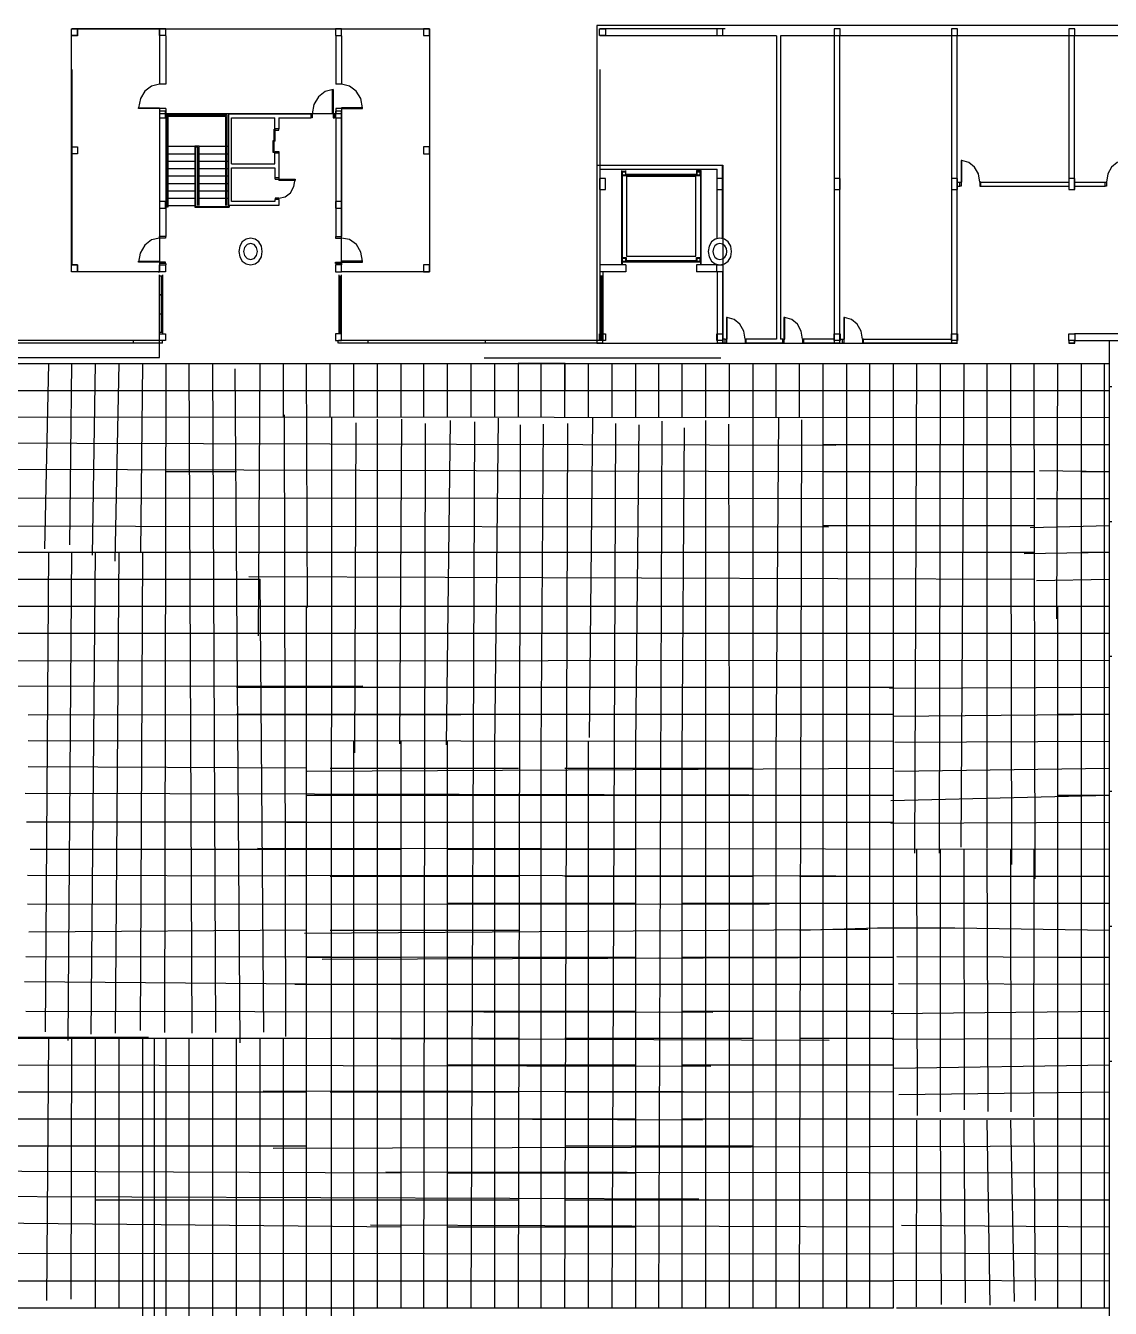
# Model space of a CAD drawing. Extents: x 0 to 5952, y 0 to 1070.
# Drawn here: x 239 to 391.8, y 701.1 to 881.8 of the extents above; entities that cross this region are included whole.
import ezdxf

# ---------------------------------------------------------------- set-up
doc = ezdxf.new("R2010")
doc.units = 0

msp = doc.modelspace()

# ---------------------------------------------------------------- linework, layer by layer
at = {"layer": 'ESTANDES', "color": 10}
msp.add_lwpolyline([(308.330377, 830.385567), (314.942147, 830.385567), (314.942147, 834.185005), (308.330377, 834.185005), (308.330377, 830.385567)], dxfattribs=at)
at = {"layer": 'ESTANDES', "color": 170}
msp.add_lwpolyline([(351.315722, 826.582107), (351.315722, 826.582107)], dxfattribs=at)
msp.add_lwpolyline([(351.315722, 826.582107), (351.315722, 826.582107)], dxfattribs=at)
at = {"layer": 'MALHA', "color": 9}
for points in [[(152.938588, 834.182042), (391.638409, 834.182042)], [(241.665171, 808.082702), (242.243285, 834.182042)], [(245.190528, 808.660816), (245.479585, 834.182042)], [(248.369784, 807.215558), (248.803382, 834.182042)], [(251.549039, 806.348387), (252.127153, 834.182042)], [(255.161867, 807.64913), (255.450924, 834.182042)], [(258.570305, 739.966153), (258.774722, 834.182042)], [(262.419802, 739.863971), (262.011022, 834.182042)], [(265.743573, 739.966153), (265.334793, 834.182042)], [(269.169553, 738.516661), (268.454173, 833.44793)], [(271.777971, 795.821211), (271.982361, 834.182042)], [(275.306132, 826.582107), (275.306132, 834.182042)], [(278.644641, 799.806837), (278.542459, 834.182042)], [(281.86623, 826.582107), (281.86623, 834.182042)], [(285.190001, 826.582107), (285.190001, 834.182042)], [(288.513772, 826.582107), (288.513772, 834.182042)], [(291.837569, 826.582107), (291.837569, 834.182042)], [(295.073869, 826.582107), (295.073869, 834.182042)], [(298.39764, 826.582107), (298.39764, 834.182042)], [(301.721437, 826.582107), (301.721437, 834.182042)], [(305.045209, 826.582107), (305.045209, 834.182042)], [(308.36898, 826.582107), (308.36898, 834.182042)], [(311.605306, 826.582107), (311.605306, 834.182042)], [(314.929077, 826.582107), (314.929077, 834.182042)], [(318.252874, 826.582107), (318.252874, 834.182042)], [(321.576645, 826.582107), (321.576645, 834.182042)], [(324.900416, 826.582107), (324.900416, 834.182042)], [(328.136743, 826.582107), (328.136743, 834.182042)], [(331.460514, 826.582107), (331.460514, 834.182042)], [(334.784285, 826.582107), (334.784285, 834.182042)], [(338.108056, 826.582107), (338.108056, 834.182042)], [(341.431853, 826.582107), (341.431853, 834.182042)], [(344.668153, 826.582107), (344.668153, 834.182042)], [(347.991924, 826.582107), (347.991924, 834.182042)], [(351.315722, 701.203526), (351.315722, 834.182042)], [(354.639493, 701.203526), (354.639493, 834.182042)], [(357.875819, 701.203526), (357.875819, 834.182042)], [(361.19959, 701.203526), (361.19959, 834.182042)], [(364.234304, 765.221552), (364.523361, 834.182042)], [(367.702617, 765.221552), (367.847132, 834.182042)], [(370.737331, 766.088723), (371.17093, 834.182042)], [(374.407229, 765.944181), (374.407229, 834.182042)], [(377.875542, 763.631753), (377.731, 834.182042)], [(381.199313, 761.608407), (381.054798, 834.182042)], [(384.234054, 798.212698), (384.378569, 834.182042)], [(387.70234, 701.203526), (387.70234, 834.182042)], [(390.938666, 701.203526), (390.938666, 834.182042)], [(152.938588, 830.382101), (391.638409, 830.382101)], [(156.862462, 826.726622), (391.638409, 826.582107)], [(275.612731, 739.417725), (275.408341, 826.972155)], [(281.86623, 389.646881), (282.07062, 826.665583)], [(285.334542, 779.342876), (285.496599, 825.848022)], [(288.513772, 701.203526), (288.513772, 826.358984)], [(291.693027, 780.643619), (291.939751, 826.358984)], [(295.073869, 701.203526), (295.278259, 825.74584)], [(298.253125, 780.499104), (298.806421, 826.15462)], [(301.721437, 701.203526), (302.2324, 825.95023)], [(305.045209, 779.92099), (305.556198, 826.461166)], [(308.36898, 701.203526), (308.675578, 825.541423)], [(311.605306, 779.631933), (311.911878, 825.643631)], [(314.929077, 701.203526), (315.337858, 825.74584)], [(318.39739, 781.51079), (318.866045, 826.461166)], [(321.576645, 701.203526), (322.087608, 825.74584)], [(324.900416, 780.354562), (325.411406, 825.541423)], [(328.136743, 701.203526), (328.647705, 826.052412)], [(334.784285, 701.203526), (334.784285, 826.15462)], [(338.108056, 780.210047), (338.005874, 825.643631)], [(341.431853, 701.203526), (341.431853, 826.461166)], [(344.668153, 778.620247), (345.076934, 826.461166)], [(347.991924, 701.203526), (348.298523, 826.256802)], [(331.460514, 779.198361), (331.767086, 825.132642)], [(157.027982, 823.215791), (353.072262, 822.680011)], [(245.479585, 822.782219), (245.479585, 822.782219)], [(288.513772, 822.782219), (288.513772, 822.782219)], [(308.36898, 822.782219), (308.36898, 822.782219)], [(328.136743, 822.782219), (328.136743, 822.782219)], [(341.431853, 822.782219), (341.431853, 822.782219)], [(341.431853, 822.782219), (341.431853, 822.782219)], [(351.315722, 822.782219), (391.638409, 822.782219)], [(155.00461, 819.560365), (351.539321, 818.982252)], [(245.479585, 818.982252), (245.479585, 818.982252)], [(245.479585, 818.982252), (245.479585, 818.982252)], [(258.774722, 818.982252), (268.658564, 818.982252)], [(288.513772, 818.982252), (288.513772, 818.982252)], [(288.513772, 818.982252), (288.513772, 818.982252)], [(308.36898, 818.982252), (308.36898, 818.982252)], [(308.36898, 818.982252), (308.36898, 818.982252)], [(328.136743, 818.982252), (328.136743, 818.982252)], [(328.136743, 818.982252), (328.136743, 818.982252)], [(341.431853, 818.982252), (341.431853, 818.982252)], [(341.431853, 818.982252), (341.431853, 818.982252)], [(341.431853, 818.982252), (341.431853, 818.982252)], [(341.431853, 818.982252), (341.431853, 818.982252)], [(351.315722, 818.982252), (381.054798, 818.982252)], [(351.315722, 818.982252), (381.054798, 818.982252)], [(381.776766, 819.126767), (391.638409, 818.982252)], [(387.70234, 818.982252), (391.638409, 818.982252)], [(154.550036, 815.336853), (381.054798, 815.192338)], [(381.343167, 815.192338), (391.638409, 815.192338)], [(156.738928, 811.392371), (352.05031, 811.18798)], [(351.315722, 811.392371), (381.054798, 811.392371)], [(380.476023, 811.103314), (391.638409, 811.392371)], [(152.938588, 807.592403), (268.658564, 807.592403)], [(152.938588, 807.592403), (268.658564, 807.592403)], [(241.732296, 740.068361), (242.243285, 807.592403)], [(244.968622, 738.841992), (245.479585, 807.592403)], [(248.190185, 739.761762), (248.803382, 807.592403)], [(251.616164, 739.863971), (252.127153, 807.592403)], [(255.144352, 740.272751), (255.450924, 807.592403)], [(268.945954, 807.592403), (381.054798, 807.592403)], [(351.315722, 807.592403), (381.054798, 807.592403)], [(379.608852, 807.447888), (391.638409, 807.592403)], [(387.70234, 807.592403), (391.638409, 807.592403)], [(152.938588, 803.792462), (271.982361, 803.792462)], [(270.376686, 804.201243), (381.054798, 803.792462)], [(272.493324, 740.049602), (271.982361, 803.792462)], [(381.343167, 803.647947), (391.638409, 803.792462)], [(152.938588, 799.992495), (391.638409, 799.992495)], [(278.542459, 777.897618), (278.542459, 799.992495)], [(384.378569, 701.203526), (384.378569, 799.992495)], [(152.938588, 796.192501), (391.638409, 796.192501)], [(152.938588, 796.192501), (391.638409, 796.192501)], [(154.294054, 792.248044), (391.638409, 792.39256)], [(196.140295, 788.737081), (286.440526, 788.796956)], [(268.658564, 788.592566), (361.19959, 788.592566)], [(360.676218, 788.44805), (391.638409, 788.592566)], [(239.3284, 784.690416), (361.19959, 784.792651)], [(268.658564, 784.792651), (361.19959, 784.792651)], [(271.982361, 784.792651), (271.982361, 784.792651)], [(278.542459, 389.646881), (278.542459, 784.792651)], [(361.109791, 784.503594), (391.638409, 784.792651)], [(384.378569, 784.792651), (391.638409, 784.792651)], [(239.29927, 781.094866), (361.19959, 780.992657)], [(285.190001, 389.646881), (285.190001, 780.992657)], [(291.837569, 701.203526), (291.837569, 780.992657)], [(298.39764, 701.203526), (298.39764, 780.992657)], [(305.045209, 701.203526), (305.045209, 780.992657)], [(311.605306, 701.203526), (311.605306, 780.992657)], [(318.252874, 701.203526), (318.252874, 780.992657)], [(324.900416, 701.203526), (324.900416, 780.992657)], [(331.460514, 701.203526), (331.460514, 780.992657)], [(338.108056, 701.203526), (338.108056, 780.992657)], [(344.668153, 701.203526), (344.668153, 780.992657)], [(361.398848, 780.848142), (391.638409, 780.992657)], [(278.542459, 777.192716), (239.29927, 777.397106)], [(278.619161, 776.759144), (361.19959, 777.192716)], [(281.86623, 777.192716), (308.36898, 777.192716)], [(308.36898, 777.192716), (308.36898, 777.192716)], [(311.605306, 777.192716), (311.605306, 777.192716)], [(311.605306, 777.192716), (311.605306, 777.192716)], [(314.929077, 777.192716), (341.431853, 777.192716)], [(341.431853, 777.192716), (341.431853, 777.192716)], [(344.668153, 777.192716), (344.668153, 777.192716)], [(344.668153, 777.192716), (344.668153, 777.192716)], [(361.398848, 776.759144), (391.638409, 777.192716)], [(238.890489, 773.699321), (361.19959, 773.392722)], [(278.542459, 773.392722), (361.19959, 773.392722)], [(360.820734, 772.670093), (391.638409, 773.392722)], [(384.378569, 773.392722), (391.638409, 773.392722)], [(278.542459, 769.592781), (239.09488, 769.592781)], [(275.728618, 769.592781), (361.19959, 769.592781)], [(281.86623, 769.592781), (308.36898, 769.592781)], [(308.36898, 769.592781), (308.36898, 769.592781)], [(311.605306, 769.592781), (311.605306, 769.592781)], [(311.605306, 769.592781), (311.605306, 769.592781)], [(314.929077, 769.592781), (341.431853, 769.592781)], [(341.431853, 769.592781), (341.431853, 769.592781)], [(344.668153, 769.592781), (344.668153, 769.592781)], [(344.668153, 769.592781), (344.668153, 769.592781)], [(360.820734, 769.448266), (391.638409, 769.592781)], [(271.626497, 765.937355), (391.638409, 765.79284)], [(239.605869, 765.79284), (291.837569, 765.79284)], [(291.837569, 765.79284), (291.837569, 765.79284)], [(295.073869, 765.79284), (295.073869, 765.79284)], [(295.073869, 765.79284), (295.073869, 765.79284)], [(298.39764, 765.79284), (324.900416, 765.79284)], [(324.900416, 765.79284), (324.900416, 765.79284)], [(328.136743, 765.79284), (328.136743, 765.79284)], [(328.136743, 765.79284), (328.136743, 765.79284)], [(364.595619, 728.299603), (364.523361, 765.79284)], [(367.847132, 728.805433), (367.847132, 765.79284)], [(371.243187, 729.09449), (371.17093, 765.79284)], [(374.551745, 728.877691), (374.407229, 765.79284)], [(377.803285, 728.805433), (377.731, 765.79284)], [(380.982514, 728.082804), (381.054798, 765.79284)], [(278.542459, 761.992899), (239.197088, 762.095107)], [(276.017675, 762.137414), (391.638409, 761.992899)], [(278.542459, 761.992899), (278.542459, 761.992899)], [(281.86623, 761.992899), (308.36898, 761.992899)], [(281.86623, 761.992899), (308.36898, 761.992899)], [(308.36898, 761.992899), (308.36898, 761.992899)], [(308.36898, 761.992899), (308.36898, 761.992899)], [(311.605306, 761.992899), (311.605306, 761.992899)], [(311.605306, 761.992899), (311.605306, 761.992899)], [(311.605306, 761.992899), (311.605306, 761.992899)], [(311.605306, 761.992899), (311.605306, 761.992899)], [(314.929077, 761.992899), (341.431853, 761.992899)], [(314.929077, 761.992899), (341.431853, 761.992899)], [(341.431853, 761.992899), (341.431853, 761.992899)], [(341.431853, 761.992899), (341.431853, 761.992899)], [(344.668153, 761.992899), (344.668153, 761.992899)], [(344.668153, 761.992899), (344.668153, 761.992899)], [(344.668153, 761.992899), (344.668153, 761.992899)], [(344.668153, 761.992899), (344.668153, 761.992899)], [(347.991924, 761.992899), (391.638409, 761.992899)], [(239.197088, 758.090723), (343.722613, 758.048416)], [(291.837569, 758.192931), (291.837569, 758.192931)], [(295.073869, 758.192931), (295.073869, 758.192931)], [(295.073869, 758.192931), (295.073869, 758.192931)], [(298.39764, 758.192931), (324.900416, 758.192931)], [(324.900416, 758.192931), (324.900416, 758.192931)], [(328.136743, 758.192931), (328.136743, 758.192931)], [(328.136743, 758.192931), (328.136743, 758.192931)], [(331.460514, 758.192931), (391.638409, 758.192931)], [(278.542459, 754.392937), (239.401478, 754.086339)], [(278.219323, 753.959365), (357.61883, 754.537453)], [(281.86623, 754.392937), (308.36898, 754.392937)], [(308.36898, 754.392937), (308.36898, 754.392937)], [(311.605306, 754.392937), (311.605306, 754.392937)], [(311.605306, 754.392937), (311.605306, 754.392937)], [(341.431853, 754.392937), (341.431853, 754.392937)], [(344.668153, 754.392937), (344.668153, 754.392937)], [(344.668153, 754.392937), (344.668153, 754.392937)], [(347.991924, 754.392937), (358.9686, 754.718163), (369.882622, 754.730069), (391.638409, 754.392832)], [(238.992698, 750.695178), (324.900416, 750.59297)], [(278.542459, 750.59297), (291.837569, 750.59297)], [(280.731671, 750.303913), (361.19959, 750.59297)], [(291.837569, 750.59297), (291.837569, 750.59297)], [(291.837569, 750.59297), (291.837569, 750.59297)], [(295.073869, 750.59297), (295.073869, 750.59297)], [(295.073869, 750.59297), (295.073869, 750.59297)], [(295.073869, 750.59297), (295.073869, 750.59297)], [(298.39764, 750.59297), (324.900416, 750.59297)], [(324.900416, 750.59297), (324.900416, 750.59297)], [(324.900416, 750.59297), (324.900416, 750.59297)], [(328.136743, 750.59297), (328.136743, 750.59297)], [(328.136743, 750.59297), (328.136743, 750.59297)], [(328.136743, 750.59297), (328.136743, 750.59297)], [(328.136743, 750.59297), (328.136743, 750.59297)], [(331.460514, 750.59297), (361.19959, 750.59297)], [(361.687904, 750.665228), (391.638409, 750.59297)], [(384.378569, 750.59297), (391.638409, 750.59297)], [(278.542459, 746.793002), (238.788307, 747.099601)], [(276.884846, 746.793002), (361.19959, 746.793002)], [(281.86623, 746.793002), (308.36898, 746.793002)], [(308.36898, 746.793002), (308.36898, 746.793002)], [(311.605306, 746.793002), (311.605306, 746.793002)], [(311.605306, 746.793002), (311.605306, 746.793002)], [(314.929077, 746.793002), (341.431853, 746.793002)], [(341.431853, 746.793002), (341.431853, 746.793002)], [(344.668153, 746.793002), (344.668153, 746.793002)], [(344.668153, 746.793002), (344.668153, 746.793002)], [(361.904677, 746.86526), (391.638409, 746.793002)], [(238.992698, 742.993035), (335.77364, 742.84852)], [(291.837569, 742.993035), (291.837569, 742.993035)], [(295.073869, 742.993035), (295.073869, 742.993035)], [(295.073869, 742.993035), (295.073869, 742.993035)], [(298.39764, 742.993035), (324.900416, 742.993035)], [(324.900416, 742.993035), (324.900416, 742.993035)], [(328.136743, 742.993035), (328.136743, 742.993035)], [(328.136743, 742.993035), (328.136743, 742.993035)], [(331.460514, 742.993035), (361.19959, 742.993035)], [(360.892991, 742.631747), (391.638409, 742.993035)], [(176.117572, 739.19312), (278.542459, 739.19312)], [(176.117572, 739.19312), (278.542459, 739.19312)], [(229.746397, 739.332661), (256.249171, 739.332661)], [(241.936686, 702.235585), (242.243285, 739.19312)], [(245.377403, 702.439975), (245.479585, 739.19312)], [(248.803382, 701.203526), (248.803382, 739.19312)], [(252.127153, 701.203526), (252.127153, 739.19312)], [(255.450924, 391.164852), (255.450924, 739.19312)], [(257.112823, 389.646881), (257.112823, 739.19312)], [(258.774722, 389.646881), (258.774722, 739.19312)], [(262.011022, 389.646881), (262.011022, 739.19312)], [(265.334793, 389.646881), (265.334793, 739.19312)], [(268.658564, 389.646881), (268.658564, 739.19312)], [(271.982361, 389.646881), (271.982361, 739.19312)], [(275.306132, 389.646881), (275.306132, 739.19312)], [(278.108542, 739.19312), (352.160562, 738.904063)], [(281.86623, 739.19312), (308.36898, 739.19312)], [(311.605306, 739.19312), (311.605306, 739.19312)], [(311.605306, 739.19312), (311.605306, 739.19312)], [(314.929077, 739.19312), (341.431853, 739.19312)], [(314.929077, 739.19312), (341.431853, 739.19312)], [(344.668153, 739.19312), (344.668153, 739.19312)], [(344.668153, 739.19312), (344.668153, 739.19312)], [(347.991924, 739.19312), (361.19959, 739.19312)], [(347.991924, 739.19312), (361.19959, 739.19312)], [(361.037533, 739.048605), (391.638409, 739.19312)], [(384.378569, 739.19312), (391.638409, 739.19312)], [(154.149526, 735.547696), (335.484583, 735.258665)], [(291.837569, 735.403181), (291.837569, 735.403181)], [(295.073869, 735.403181), (295.073869, 735.403181)], [(295.073869, 735.403181), (295.073869, 735.403181)], [(298.39764, 735.403181), (324.900416, 735.403181)], [(324.900416, 735.403181), (324.900416, 735.403181)], [(328.136743, 735.403181), (328.136743, 735.403181)], [(328.136743, 735.403181), (328.136743, 735.403181)], [(331.460514, 735.403181), (361.19959, 735.403181)], [(361.254306, 734.969608), (391.638409, 735.403181)], [(152.938588, 731.603213), (278.542459, 731.603213)], [(272.40453, 731.747728), (361.19959, 731.603213)], [(281.86623, 731.603213), (308.36898, 731.603213)], [(311.605306, 731.603213), (311.605306, 731.603213)], [(314.929077, 731.603213), (341.431853, 731.603213)], [(344.668153, 731.603213), (344.668153, 731.603213)], [(361.976935, 731.241899), (391.638409, 731.603213)], [(152.938588, 727.803246), (324.900416, 727.803246)], [(152.938588, 727.803246), (291.837569, 727.803246)], [(295.073869, 727.803246), (295.073869, 727.803246)], [(298.39764, 727.803246), (334.294647, 727.65873)], [(328.136743, 727.803246), (328.136743, 727.803246)], [(328.136743, 727.803246), (328.136743, 727.803246)], [(331.460514, 727.803246), (391.638409, 727.803246)], [(331.460514, 727.803246), (391.638409, 727.803246)], [(364.47227, 701.352089), (364.523361, 727.652433)], [(368.000431, 701.658688), (367.847132, 727.652433)], [(371.37532, 701.914169), (371.17093, 727.652433)], [(374.81601, 701.607597), (374.407229, 727.652433)], [(378.24199, 702.11856), (377.731, 727.652433)], [(381.208071, 702.220768), (381.054798, 727.652433)], [(152.938588, 724.003278), (278.542459, 724.003278)], [(273.849788, 723.714221), (391.638409, 724.003278)], [(311.605306, 724.003278), (311.605306, 724.003278)], [(314.929077, 724.003278), (341.431853, 724.003278)], [(344.668153, 724.003278), (344.668153, 724.003278)], [(227.648855, 720.509962), (291.837569, 720.203363)], [(289.69233, 720.347879), (391.638409, 720.203363)], [(295.073869, 720.203363), (295.073869, 720.203363)], [(298.39764, 720.203363), (324.900416, 720.203363)], [(328.136743, 720.203363), (328.136743, 720.203363)], [(227.240072, 716.914359), (333.805672, 716.547885)], [(248.803382, 716.40337), (308.36898, 716.40337)], [(311.605306, 716.40337), (311.605306, 716.40337)], [(311.605306, 716.40337), (311.605306, 716.40337)], [(314.929077, 716.40337), (341.431853, 716.40337)], [(314.929077, 716.40337), (391.638409, 716.40337)], [(344.668153, 716.40337), (344.668153, 716.40337)], [(347.991924, 716.40337), (391.638409, 716.40337)], [(228.977398, 713.2166), (291.837569, 712.603428)], [(287.524416, 712.892485), (361.19959, 712.603428)], [(295.073869, 712.603428), (295.073869, 712.603428)], [(298.39764, 712.603428), (324.900416, 712.603428)], [(328.136743, 712.603428), (328.136743, 712.603428)], [(362.355394, 712.85891), (391.638409, 712.603428)], [(229.181791, 708.905643), (361.19959, 708.803434)], [(361.129052, 708.956734), (391.638409, 708.803434)], [(152.938588, 705.003493), (361.19959, 705.003493)], [(248.803382, 705.003493), (291.837569, 705.003493)], [(295.073869, 705.003493), (295.073869, 705.003493)], [(298.39764, 705.003493), (324.900416, 705.003493)], [(328.136743, 705.003493), (328.136743, 705.003493)], [(331.460514, 705.003493), (361.19959, 705.003493)], [(361.282325, 705.105702), (391.638409, 705.003493)], [(152.938588, 701.203526), (361.19959, 701.203526)], [(255.450924, 701.203526), (285.190001, 701.203526)], [(361.640015, 701.203526), (391.638409, 701.203526)]]:
    msp.add_lwpolyline(points, dxfattribs=at)
at = {"layer": 'PAVILHÃ\x83O', "color": 7}
for points in [[(486.335072, 846.647367), (486.335072, 881.754648), (319.42159, 881.754648), (319.42159, 862.111265), (337.174131, 862.111265), (337.174131, 837.03467), (370.232824, 837.03467)], [(385.935719, 837.03467), (386.762197, 837.03467), (386.762197, 837.414559), (469.40901, 837.414559), (469.40901, 846.647367), (486.335072, 846.647367), (486.335072, 881.754648), (319.42159, 881.754648), (319.42159, 837.034644), (336.347653, 837.034644)], [(246.262618, 881.298665), (246.262618, 880.348812), (245.436167, 880.348812), (245.436167, 881.298665), (246.262618, 881.298665)], [(295.024233, 847.103323), (283.453675, 847.103297), (283.453675, 869.33028), (257.833177, 869.33028), (257.833177, 847.103323), (246.262618, 847.103323), (246.262618, 848.05315), (245.436167, 848.05315), (245.436167, 880.348812), (246.262618, 880.348812), (246.262618, 881.298665), (295.024233, 881.298665), (295.024233, 880.348812), (295.850711, 880.348812), (295.850711, 848.05315), (295.024233, 848.05315), (295.024233, 847.103323)], [(258.687251, 881.299591), (245.479585, 881.299591)], [(246.266799, 881.299591), (246.266799, 880.344553)], [(257.812566, 881.299591), (257.812566, 873.508654)], [(257.812566, 881.299591), (258.687251, 881.299591)], [(258.659655, 881.298665), (258.659655, 880.348812), (257.833177, 880.348812), (257.833177, 881.298665), (258.659655, 881.298665)], [(258.687251, 880.344553), (258.687251, 873.508654)], [(282.627223, 881.298665), (282.627223, 880.348812), (283.453675, 880.348812), (283.453675, 881.298665), (282.627223, 881.298665)], [(282.653443, 881.299591), (295.861083, 881.299591)], [(282.653443, 880.344553), (282.653443, 873.508654)], [(283.440657, 880.344553), (283.440657, 873.508654)], [(295.024233, 881.298665), (295.024233, 880.348812), (295.850711, 880.348812), (295.850711, 881.298665), (295.024233, 881.298665)], [(295.861083, 881.299591), (295.861083, 879.972655)], [(320.644758, 881.298665), (320.644758, 880.348812), (319.81828, 880.348812), (319.81828, 881.298665), (320.644758, 881.298665)], [(337.495784, 881.299591), (319.827276, 881.299591)], [(344.755624, 880.344553), (319.827276, 880.344553)], [(336.347653, 881.298665), (336.347653, 880.348812), (337.174131, 880.348812), (337.174131, 881.298665), (336.347653, 881.298665)], [(344.755624, 880.344553), (344.755624, 837.600031)], [(452.865905, 880.344553), (345.280425, 880.344553)], [(345.280425, 880.344553), (345.280425, 837.600031)], [(352.876999, 881.298665), (352.876999, 880.348812), (353.703477, 880.348812), (353.703477, 881.298665), (352.876999, 881.298665)], [(352.890123, 837.037078), (352.890123, 880.344553)], [(353.677337, 837.037078), (353.677337, 880.344553)], [(369.406373, 881.298665), (369.406373, 880.348812), (370.232824, 880.348812), (370.232824, 881.298665), (369.406373, 881.298665)], [(369.42156, 837.037078), (369.42156, 880.344553)], [(370.208773, 837.037078), (370.208773, 880.344553)], [(385.935719, 881.298665), (385.935719, 880.348812), (386.762197, 880.348812), (386.762197, 881.298665), (385.935719, 881.298665)], [(385.952997, 858.690815), (385.952997, 880.344553)], [(386.74021, 858.690815), (386.74021, 880.344553)], [(295.861083, 876.544611), (295.861083, 847.099963)], [(245.479585, 875.599627), (245.479585, 848.054949)], [(319.827276, 875.599627), (319.827276, 848.054949)], [(257.833177, 873.509712), (256.698883, 873.252458), (255.764111, 872.548244), (255.120037, 871.498352), (254.857888, 870.204144)], [(258.687251, 873.508654), (257.812566, 873.508654)], [(282.296627, 872.749803), (281.138521, 872.481093), (280.192795, 871.748251), (279.555176, 870.661317), (279.321338, 869.33028)], [(282.164415, 869.33028), (282.164415, 872.749803), (282.296627, 872.749803)], [(282.296627, 872.749803), (282.296627, 868.760368)], [(283.440657, 873.508654), (282.653443, 873.508654)], [(286.42899, 870.204144), (286.166841, 871.498352), (285.522767, 872.548244), (284.587995, 873.252458), (283.453675, 873.509712)], [(257.833177, 870.090162), (254.857888, 870.090162), (254.857888, 870.204144), (257.833177, 870.204144), (257.833177, 870.090162)], [(257.812566, 870.090718), (257.812566, 852.045893)], [(258.687251, 870.090718), (257.812566, 870.090718)], [(257.833177, 869.710194), (257.833177, 868.760368), (258.659655, 868.760368), (258.659655, 869.710194), (257.833177, 869.710194)], [(258.687251, 870.090718), (258.687251, 863.727285)], [(267.33758, 856.412041), (267.33758, 869.140283), (258.82494, 869.140283), (258.82494, 856.298032)], [(267.172269, 856.412041), (267.172269, 868.950312), (258.990251, 868.950312), (258.990251, 856.18405)], [(267.521492, 869.326681), (279.15473, 869.326681)], [(267.521492, 869.326681), (267.521492, 856.40884)], [(279.15473, 869.326681), (279.15473, 868.763728)], [(279.156053, 869.33028), (279.321338, 869.33028), (279.321338, 868.760368), (279.156053, 868.760368)], [(282.461938, 869.33028), (282.164415, 869.33028)], [(282.478501, 869.326681), (282.478501, 868.763728)], [(282.653443, 869.326681), (282.478501, 869.326681)], [(282.627223, 869.710194), (282.627223, 868.760368), (283.453675, 868.760368), (283.453675, 869.710194), (282.627223, 869.710194)], [(282.653443, 870.090718), (282.653443, 869.326681)], [(283.440657, 870.090718), (282.653443, 870.090718)], [(283.440657, 870.090718), (283.440657, 852.045893)], [(283.453675, 870.090162), (286.42899, 870.090162), (286.42899, 870.204144), (283.453675, 870.204144), (283.453675, 870.090162)], [(267.958821, 868.763728), (274.081589, 868.763728)], [(267.958821, 862.299807), (267.958821, 868.763728)], [(273.819176, 868.763728), (274.081589, 868.763728)], [(273.982371, 863.878018), (273.982371, 867.183559), (274.114609, 867.183559)], [(274.081589, 867.235735), (274.081589, 868.763728)], [(274.60639, 867.235735), (274.081589, 867.235735)], [(274.081589, 867.235735), (274.081589, 865.47647)], [(274.114609, 867.050606), (274.610491, 867.050606), (274.610491, 867.240577)], [(274.60639, 868.763728), (274.60639, 867.235735)], [(274.60639, 868.763728), (279.15473, 868.763728)], [(282.296627, 868.760368), (282.461938, 868.760368)], [(282.653443, 868.763728), (282.478501, 868.763728)], [(282.653443, 868.763728), (282.653443, 852.045893)], [(273.982371, 863.878018), (273.850132, 863.878018), (273.850132, 865.58778), (273.982371, 865.58778)], [(274.114609, 865.473824), (273.982371, 865.473824)], [(246.262618, 864.675921), (246.262618, 863.726041), (245.436167, 863.726041), (245.436167, 864.675921), (246.262618, 864.675921)], [(258.687251, 864.772785), (258.862166, 864.772785)], [(258.687251, 863.727285), (258.687251, 852.045893)], [(258.687251, 863.727285), (258.862166, 863.727285)], [(258.949638, 864.772785), (262.798235, 864.772785)], [(258.949638, 863.727285), (262.798235, 863.727285)], [(262.798235, 864.772785), (262.798235, 856.187675)], [(263.410507, 864.772785), (262.798235, 864.772785)], [(262.885707, 864.652161), (262.885707, 856.298244)], [(263.235565, 864.652161), (262.885707, 864.652161)], [(263.235565, 856.40884), (263.235565, 864.652161)], [(263.410507, 856.40884), (263.410507, 864.772785)], [(263.410507, 864.772785), (267.171634, 864.772785)], [(263.410507, 863.727285), (267.171634, 863.727285)], [(267.34655, 864.772785), (267.521492, 864.772785)], [(267.34655, 863.727285), (267.521492, 863.727285)], [(274.60639, 863.817746), (274.081589, 863.817746)], [(274.081589, 862.299807), (274.081589, 863.817746)], [(274.114609, 863.821027), (274.114609, 864.010997), (274.610491, 864.010997), (274.610491, 863.821027)], [(274.60639, 863.817746), (274.60639, 860.118346)], [(295.024233, 864.675921), (295.024233, 863.726041), (295.850711, 863.726041), (295.850711, 864.675921), (295.024233, 864.675921)], [(258.687251, 862.681812), (258.862166, 862.681812)], [(258.687251, 861.636312), (258.862166, 861.636312)], [(258.949638, 862.681812), (262.798235, 862.681812)], [(258.949638, 861.636312), (262.798235, 861.636312)], [(263.410507, 862.681812), (267.171634, 862.681812)], [(263.410507, 861.636312), (267.171634, 861.636312)], [(267.34655, 862.681812), (267.521492, 862.681812)], [(267.34655, 861.636312), (267.521492, 861.636312)], [(267.958821, 862.299807), (274.081589, 862.299807)], [(267.958821, 856.981847), (267.958821, 861.726773)], [(267.958821, 861.726773), (274.081589, 861.726773)], [(274.081589, 861.726773), (274.081589, 860.118346)], [(319.827276, 862.108804), (337.145926, 862.108804)], [(319.827276, 861.545825), (336.358712, 861.545825)], [(336.358712, 851.794592), (336.358712, 861.545825)], [(337.145926, 851.794592), (337.145926, 862.108804)], [(370.563421, 859.736553), (370.860944, 859.736553), (370.860944, 862.776188), (370.728706, 862.776188)], [(370.728706, 862.776188), (370.728706, 859.166615)], [(373.373424, 859.736553), (373.17885, 860.883388), (372.645186, 861.832844), (371.847521, 862.494064), (370.860944, 862.776188)], [(393.737584, 862.776188), (392.751033, 862.494064), (391.953369, 861.832844), (391.419705, 860.883388), (391.22513, 859.736553)], [(258.687251, 860.590786), (258.862166, 860.590786)], [(258.949638, 860.590786), (262.798235, 860.590786)], [(263.410507, 860.590786), (267.171634, 860.590786)], [(267.34655, 860.590786), (267.521492, 860.590786)], [(274.60639, 860.309349), (274.081589, 860.309349)], [(274.114609, 860.116547), (274.114609, 860.306518)], [(274.114609, 860.116547), (276.924586, 860.116547), (276.924586, 859.964544), (274.610491, 859.964544)], [(274.610491, 860.306518), (274.610491, 859.964544)], [(274.610491, 857.45688), (275.49605, 857.659338), (276.246804, 858.235891), (276.748454, 859.098749), (276.924586, 860.116547)], [(319.81828, 860.211506), (319.81828, 858.691715), (320.644758, 858.691715), (320.644758, 860.211506), (319.81828, 860.211506)], [(322.88866, 861.354822), (322.88866, 848.054949)], [(322.958853, 861.256371), (323.537391, 861.256371)], [(334.033531, 860.591447), (322.958853, 860.591447)], [(322.976131, 861.254307), (322.976131, 848.054949)], [(323.041509, 860.686459), (323.041509, 861.161359), (323.454761, 861.161359), (323.454761, 860.686459), (323.041509, 860.686459)], [(323.500931, 860.590786), (323.500931, 861.354822)], [(333.45502, 860.781444), (323.537391, 860.781444)], [(333.372364, 849.287985), (333.372364, 860.496488), (323.620046, 860.496488), (323.620046, 849.287985), (333.372364, 849.287985)], [(334.116186, 848.05315), (334.116186, 861.351356), (333.45502, 861.351356), (333.45502, 860.591447)], [(333.45502, 861.256371), (334.033531, 861.256371), (334.033531, 848.05315)], [(333.537649, 860.686459), (333.537649, 861.161359), (333.950901, 861.161359), (333.950901, 860.686459), (333.537649, 860.686459)], [(336.347653, 860.211506), (336.347653, 858.691715), (337.174131, 858.691715), (337.174131, 860.211506), (336.347653, 860.211506)], [(352.876999, 860.211506), (352.876999, 858.691715), (353.703477, 858.691715), (353.703477, 860.211506), (352.876999, 860.211506)], [(369.406373, 860.211506), (369.406373, 858.691715), (370.232824, 858.691715), (370.232824, 860.211506), (369.406373, 860.211506)], [(385.935719, 860.211506), (385.935719, 858.691715), (386.762197, 858.691715), (386.762197, 860.211506), (385.935719, 860.211506)], [(258.687251, 859.545312), (258.862166, 859.545312)], [(258.687251, 858.499813), (258.862166, 858.499813)], [(258.949638, 859.545312), (262.798235, 859.545312)], [(258.949638, 858.499813), (262.798235, 858.499813)], [(263.410507, 859.545312), (267.171634, 859.545312)], [(263.410507, 858.499813), (267.171634, 858.499813)], [(267.34655, 859.545312), (267.521492, 859.545312)], [(267.34655, 858.499813), (267.521492, 858.499813)], [(370.208773, 859.736341), (370.558632, 859.736341)], [(370.208773, 859.163308), (370.558632, 859.163308)], [(370.558632, 859.163308), (370.558632, 859.736341)], [(370.728706, 859.166615), (370.563421, 859.166615)], [(373.538709, 859.736553), (373.373424, 859.736553), (373.373424, 859.166615), (373.538709, 859.166615)], [(373.532545, 859.736341), (385.952997, 859.736341)], [(373.532545, 859.163308), (373.532545, 859.736341)], [(373.532545, 859.163308), (385.952997, 859.163308)], [(386.74021, 859.736341), (391.026137, 859.736341)], [(386.74021, 859.163308), (391.026137, 859.163308)], [(391.026137, 859.163308), (391.026137, 859.736341)], [(391.059845, 859.736553), (391.22513, 859.736553), (391.22513, 859.166615), (391.059845, 859.166615)], [(257.833177, 856.981927), (257.833177, 856.032074), (258.659655, 856.032074), (258.659655, 856.981927), (257.833177, 856.981927)], [(258.687251, 857.45434), (258.862166, 857.45434)], [(258.687251, 856.40884), (258.862166, 856.40884)], [(258.862166, 856.298244), (258.687251, 856.298244)], [(258.949638, 856.187675), (258.687251, 856.187675)], [(258.949638, 857.45434), (262.798235, 857.45434)], [(258.949638, 856.40884), (262.798235, 856.40884)], [(262.798235, 856.187675), (267.608963, 856.187675)], [(262.885707, 856.298244), (267.521492, 856.298244)], [(263.410507, 857.45434), (267.171634, 857.45434)], [(267.34655, 857.45434), (267.521492, 857.45434)], [(274.60639, 856.40884), (267.521492, 856.40884)], [(267.521492, 856.40884), (267.521492, 856.298244)], [(267.608963, 856.40884), (267.608963, 856.187675)], [(274.081589, 856.981847), (267.958821, 856.981847)], [(274.60639, 857.263337), (274.081589, 857.263337)], [(274.081589, 857.263337), (274.081589, 856.981847)], [(274.610491, 857.266909), (274.610491, 857.45688), (274.114609, 857.45688), (274.114609, 857.266909)], [(274.60639, 857.263337), (274.60639, 856.40884)], [(282.627223, 856.981927), (282.627223, 856.032074), (283.453675, 856.032074), (283.453675, 856.981927), (282.627223, 856.981927)], [(257.833177, 851.852615), (256.694597, 851.592318), (255.729345, 850.851062), (255.084371, 849.741692), (254.857888, 848.433065)], [(258.687251, 852.045893), (257.812566, 852.045893)], [(258.659655, 852.042585), (258.659655, 851.852615), (257.833177, 851.852615), (257.833177, 852.042585)], [(272.296368, 849.952882), (272.16622, 850.692021), (271.811917, 851.295509), (271.286614, 851.702384), (270.643439, 851.851556), (270.000264, 851.702384), (269.474961, 851.295509), (269.120658, 850.692021), (268.99051, 849.952882), (269.120658, 849.21377), (269.474961, 848.610256), (270.000264, 848.203407), (270.643439, 848.054208), (271.286614, 848.203407), (271.811917, 848.610256), (272.16622, 849.21377), (272.296368, 849.952882), (272.296368, 849.952882)], [(271.635202, 849.952882), (271.502328, 850.522821), (271.13932, 850.940041), (270.643439, 851.092732), (270.147557, 850.940041), (269.78455, 850.522821), (269.651676, 849.952882), (269.78455, 849.382971), (270.147557, 848.96575), (270.643439, 848.813032), (271.13932, 848.96575), (271.502328, 849.382971), (271.635202, 849.952882), (271.635202, 849.952882)], [(282.627223, 852.042585), (282.627223, 851.852615), (283.453675, 851.852615), (283.453675, 852.042585)], [(282.653443, 852.045893), (283.440657, 852.045893)], [(286.42899, 848.585068), (286.199782, 849.871073), (285.549146, 850.949937), (284.581857, 851.647907), (283.453675, 851.852615)], [(338.413808, 849.952882), (338.283501, 850.69181), (337.929171, 851.295112), (337.403921, 851.701829), (336.760879, 851.850948), (336.117836, 851.701829), (335.592612, 851.295112), (335.238256, 850.69181), (335.107949, 849.952882), (335.238256, 849.213981), (335.592612, 848.610679), (336.117836, 848.203962), (336.760879, 848.054843), (337.403921, 848.203962), (337.929171, 848.610679), (338.283501, 849.213981), (338.413808, 849.952882), (338.413808, 849.952882)], [(337.752641, 849.952882), (337.674722, 850.396562), (337.462182, 850.758881), (337.146932, 851.003171), (336.760879, 851.092732), (336.374852, 851.003171), (336.059601, 850.758881), (335.847062, 850.396562), (335.769116, 849.952882), (335.847062, 849.509203), (336.059601, 849.14691), (336.374852, 848.90262), (336.760879, 848.813032), (337.146932, 848.90262), (337.462182, 849.14691), (337.674722, 849.509203), (337.752641, 849.952882), (337.752641, 849.952882)], [(322.958853, 849.097988), (323.537391, 849.097988), (323.537391, 848.433065)], [(323.041509, 848.528076), (323.041509, 849.003003), (323.454761, 849.003003), (323.454761, 848.528076), (323.041509, 848.528076)], [(333.45502, 848.433065), (333.45502, 849.097988), (334.033531, 849.097988)], [(333.537649, 848.528076), (333.537649, 849.003003), (333.950901, 849.003003), (333.950901, 848.528076), (333.537649, 848.528076)], [(246.262618, 848.05315), (246.262618, 847.103297), (245.436167, 847.103297), (245.436167, 848.05315), (246.262618, 848.05315)], [(254.857888, 848.433065), (254.857888, 848.585068), (257.833177, 848.585068), (257.833177, 848.243147)], [(258.659655, 848.243147), (258.659655, 848.433065), (254.857888, 848.433065)], [(257.637623, 847.099963), (257.812566, 847.099963)], [(258.687251, 848.245925), (257.812566, 848.245925)], [(257.812566, 848.245925), (257.812566, 848.054949)], [(258.659655, 848.05315), (258.659655, 847.103297), (257.833177, 847.103297), (257.833177, 848.05315), (258.659655, 848.05315)], [(258.687251, 848.245925), (258.687251, 848.054949)], [(282.627223, 848.433065), (286.42899, 848.433065), (286.42899, 848.585068), (283.453675, 848.585068), (283.453675, 848.243147)], [(282.627223, 848.243147), (282.627223, 848.433065)], [(282.627223, 848.05315), (282.627223, 847.103297), (283.453675, 847.103297), (283.453675, 848.05315), (282.627223, 848.05315)], [(282.653443, 848.245925), (283.440657, 848.245925)], [(282.653443, 848.245925), (282.653443, 848.054949)], [(282.653443, 848.245925), (282.653443, 848.054949)], [(283.440657, 848.245925), (283.440657, 848.054949)], [(283.440657, 848.245925), (283.440657, 848.054949)], [(283.615573, 847.099963), (283.440657, 847.099963)], [(295.861083, 847.099963), (287.289229, 847.099963)], [(295.024233, 848.05315), (295.024233, 847.103297), (295.850711, 847.103297), (295.850711, 848.05315), (295.024233, 848.05315)], [(323.500931, 848.054949), (319.827276, 848.054949)], [(319.827276, 848.054949), (319.827276, 847.099963)], [(323.500931, 847.099963), (319.827276, 847.099963)], [(319.914747, 837.419083), (319.914747, 847.099963)], [(320.264631, 847.099963), (320.264631, 837.419083)], [(334.033531, 848.433065), (322.958853, 848.433065)], [(323.500931, 848.054949), (323.500931, 847.099963)], [(333.45502, 848.623035), (323.537391, 848.623035)], [(336.358712, 848.054949), (333.472271, 848.054949)], [(333.472271, 848.054949), (333.472271, 847.099963)], [(336.358712, 847.099963), (333.472271, 847.099963)], [(337.174131, 848.05315), (337.174131, 847.103297), (336.347653, 847.103297), (336.347653, 848.05315), (337.174131, 848.05315)], [(336.358712, 847.099963), (336.358712, 837.037078)], [(337.145926, 847.099963), (337.145926, 837.037078)], [(257.812566, 835.036566), (257.812566, 846.647579)], [(258.229892, 846.45737), (257.833177, 846.45737)], [(258.163773, 846.191412), (258.031535, 846.191412)], [(258.074953, 843.923221), (258.074953, 846.456577)], [(258.074953, 846.195195), (258.074953, 844.194683)], [(258.162424, 846.456577), (258.162424, 843.923221)], [(258.249895, 846.647579), (258.249895, 838.364041)], [(283.056985, 846.45737), (283.453675, 846.45737)], [(283.090773, 846.647579), (283.090773, 838.364041)], [(283.090773, 846.456577), (283.090773, 843.923221)], [(283.123105, 846.191412), (283.255343, 846.191412)], [(283.178244, 846.195195), (283.178244, 844.194683)], [(283.265715, 843.923221), (283.265715, 846.456577)], [(283.440657, 838.364041), (283.440657, 846.647579)], [(320.231532, 846.495365), (319.900935, 846.495365)], [(320.089689, 843.641784), (320.089689, 846.496793)], [(320.089689, 846.396252), (320.089689, 843.742299)], [(320.165413, 846.400353), (320.099267, 846.400353)], [(320.17716, 846.496793), (320.17716, 843.641784)], [(385.935719, 837.03467), (386.762197, 837.03467), (386.762197, 837.414559), (469.40901, 837.414559), (469.40901, 846.647367), (486.335072, 846.647367)], [(258.229892, 843.772409), (258.014998, 843.772409), (258.014998, 843.924359), (258.229892, 843.924359)], [(258.031535, 844.190344), (258.163773, 844.190344)], [(258.163773, 843.50645), (258.031535, 843.50645)], [(258.074953, 841.239159), (258.074953, 843.772462)], [(258.074953, 843.51108), (258.074953, 841.500514)], [(258.162424, 843.772462), (258.162424, 841.239159)], [(283.056985, 843.772409), (283.27188, 843.772409), (283.27188, 843.924359), (283.056985, 843.924359)], [(283.090773, 843.772462), (283.090773, 841.239159)], [(283.255343, 844.190344), (283.123105, 844.190344)], [(283.123105, 843.50645), (283.255343, 843.50645)], [(283.178244, 843.51108), (283.178244, 841.500514)], [(283.265715, 841.239159), (283.265715, 843.772462)], [(320.231532, 843.455809), (320.082757, 843.455809), (320.082757, 843.645753), (320.231532, 843.645753)], [(320.099293, 843.740712), (320.165413, 843.740712)], [(320.089689, 840.605826), (320.089689, 843.450808)], [(320.089689, 843.360294), (320.089689, 840.696314)], [(320.165413, 843.360797), (320.099267, 843.360797)], [(320.17716, 843.450808), (320.17716, 840.605826)], [(258.229892, 841.087447), (258.014998, 841.087447), (258.014998, 841.239397), (258.229892, 841.239397)], [(258.031535, 841.505382), (258.163773, 841.505382)], [(258.163773, 840.821488), (258.031535, 840.821488)], [(258.074953, 838.55507), (258.074953, 841.088373)], [(258.074953, 840.816911), (258.074953, 838.816425)], [(258.162424, 841.088373), (258.162424, 838.55507)], [(283.056985, 841.087447), (283.27188, 841.087447), (283.27188, 841.239397), (283.056985, 841.239397)], [(283.090773, 841.088373), (283.090773, 838.55507)], [(283.255343, 841.505382), (283.123105, 841.505382)], [(283.123105, 840.821488), (283.255343, 840.821488)], [(283.178244, 840.816911), (283.178244, 838.816425)], [(283.265715, 838.55507), (283.265715, 841.088373)], [(320.231532, 840.4162), (320.082757, 840.4162), (320.082757, 840.60617), (320.231532, 840.60617)], [(320.089689, 837.569869), (320.089689, 840.414824)], [(320.089689, 840.324337), (320.089689, 837.66033)], [(320.165413, 840.321188), (320.099267, 840.321188)], [(320.099293, 840.701156), (320.165413, 840.701156)], [(320.17716, 840.414824), (320.17716, 837.569869)], [(337.504701, 837.604582), (337.802224, 837.604582), (337.802224, 840.644138), (337.670012, 840.644138)], [(337.670012, 840.644138), (337.670012, 837.034644)], [(340.314704, 837.604582), (340.120104, 838.751391), (339.58644, 839.70082), (338.788775, 840.362013), (337.802224, 840.644138)], [(345.604089, 837.604582), (345.901613, 837.604582), (345.901613, 840.644138), (345.769374, 840.644138)], [(345.769374, 840.644138), (345.769374, 837.034644)], [(348.414093, 837.604582), (348.219492, 838.751391), (347.685828, 839.70082), (346.888163, 840.362013), (345.901613, 840.644138)], [(354.034074, 837.604582), (354.331597, 837.604582), (354.331597, 840.644138), (354.199359, 840.644138)], [(354.199359, 840.644138), (354.199359, 837.034644)], [(356.844051, 837.604582), (356.649477, 838.751391), (356.115786, 839.70082), (355.318148, 840.362013), (354.331597, 840.644138)], [(258.229892, 838.554409), (257.833177, 838.554409)], [(258.659655, 838.364464), (258.659655, 837.414559), (257.833177, 837.414559), (257.833177, 838.364464), (258.659655, 838.364464)], [(258.031535, 838.820394), (258.163773, 838.820394)], [(282.627223, 838.364464), (282.627223, 837.414559), (283.453675, 837.414559), (283.453675, 838.364464), (282.627223, 838.364464)], [(283.056985, 838.554409), (283.453675, 838.554409)], [(283.255343, 838.820394), (283.123105, 838.820394)], [(320.644758, 838.364464), (320.644758, 837.414559), (319.81828, 837.414559), (319.81828, 838.364464), (320.644758, 838.364464)], [(337.174131, 838.364464), (337.174131, 837.414559), (336.347653, 837.414559), (336.347653, 838.364464), (337.174131, 838.364464)], [(353.703477, 838.364464), (353.703477, 837.414559), (352.876999, 837.414559), (352.876999, 838.364464), (353.703477, 838.364464)], [(370.232824, 838.364464), (370.232824, 837.414559), (369.406373, 837.414559), (369.406373, 838.364464), (370.232824, 838.364464)], [(386.762197, 838.364464), (386.762197, 837.414559), (385.935719, 837.414559), (385.935719, 838.364464), (386.762197, 838.364464)], [(404.058835, 838.364041), (386.74021, 838.364041)], [(258.246402, 837.414559), (237.584719, 837.414559)], [(258.246402, 837.034644), (237.584719, 837.034644)], [(254.13891, 837.037078), (254.13891, 837.419083)], [(258.249895, 837.037078), (258.249895, 837.419083)], [(283.003301, 837.037078), (283.003301, 837.419083)], [(320.231532, 837.414559), (283.040449, 837.414559)], [(320.231532, 837.034644), (283.040449, 837.034644)], [(287.201757, 837.037078), (287.201757, 837.419083)], [(303.733194, 837.037078), (303.733194, 837.419083)], [(320.231532, 837.566614), (319.900935, 837.566614)], [(320.099293, 837.661573), (320.165413, 837.661573)], [(320.264631, 837.037078), (320.264631, 837.419083)], [(336.347653, 837.034644), (370.232824, 837.03467)], [(337.145926, 837.037078), (336.358712, 837.037078)], [(337.495784, 837.600031), (337.145926, 837.600031)], [(337.495784, 837.037078), (337.145926, 837.037078)], [(337.495784, 837.037078), (337.495784, 837.600031)], [(337.670012, 837.034644), (337.504701, 837.034644)], [(340.479989, 837.604582), (340.314704, 837.604582), (340.314704, 837.034644), (340.479989, 837.034644)], [(344.755624, 837.600031), (340.469697, 837.600031)], [(340.469697, 837.037078), (340.469697, 837.600031)], [(345.630309, 837.037078), (340.469697, 837.037078)], [(345.630309, 837.600031), (345.280425, 837.600031)], [(345.769374, 837.034644), (345.604089, 837.034644)], [(345.630309, 837.037078), (345.630309, 837.600031)], [(348.579378, 837.604582), (348.414093, 837.604582), (348.414093, 837.034644), (348.579378, 837.034644)], [(352.890123, 837.600031), (348.604222, 837.600031)], [(348.604222, 837.037078), (348.604222, 837.600031)], [(352.890123, 837.037078), (348.604222, 837.037078)], [(353.677337, 837.037078), (352.890123, 837.037078)], [(353.677337, 837.600031), (354.027221, 837.600031)], [(353.677337, 837.037078), (354.027221, 837.037078)], [(354.027221, 837.037078), (354.027221, 837.600031)], [(354.199359, 837.034644), (354.034074, 837.034644)], [(357.009336, 837.604582), (356.844051, 837.604582), (356.844051, 837.034644), (357.009336, 837.034644)], [(357.001134, 837.600031), (369.42156, 837.600031)], [(357.001134, 837.037078), (357.001134, 837.600031)], [(370.208773, 837.037078), (357.001134, 837.037078)], [(385.952997, 837.037078), (385.952997, 837.419083)], [(386.74021, 837.037078), (385.952997, 837.037078)], [(386.74021, 837.419083), (452.078691, 837.419083)], [(386.74021, 837.037078), (386.74021, 837.419083)], [(391.638409, 697.162312), (391.638409, 837.419083)], [(150.926828, 835.036566), (257.812566, 835.036566)], [(303.558252, 834.986295), (336.883513, 834.986295)], [(391.638409, 830.955135), (391.988267, 830.955135)], [(391.638409, 811.955324), (391.988267, 811.955324)], [(391.638409, 792.965567), (391.988267, 792.965567)], [(391.638409, 773.965756), (391.988267, 773.965756)], [(391.638409, 754.965945), (391.988267, 754.965945)], [(391.638409, 735.966134), (391.988267, 735.966134)]]:
    msp.add_lwpolyline(points, dxfattribs=at)

doc.saveas('drawing.dxf')
